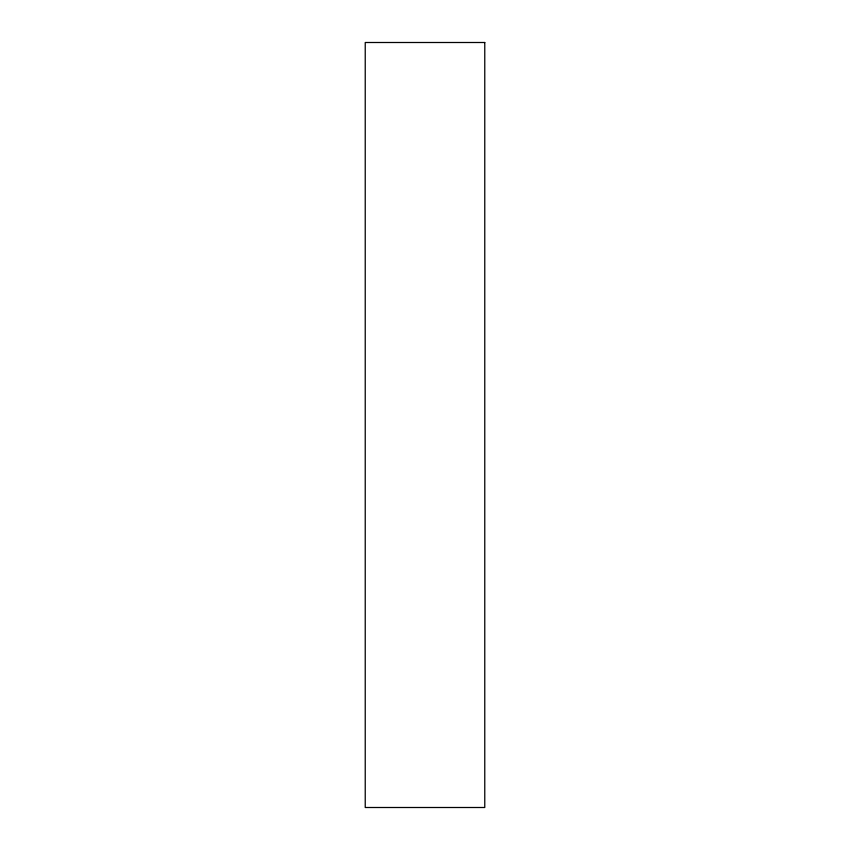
<?xml version="1.0" encoding="UTF-8"?>
<svg xmlns="http://www.w3.org/2000/svg" width="850" height="850" viewBox="0 0 850 850"><rect width="100%" height="100%" fill="white"/><g stroke="black" fill="none" stroke-linecap="round" stroke-linejoin="round"><path stroke-width="1.27" d="M484.766 42.5L365.234 42.5L365.234 807.5L484.766 807.5L484.766 42.5"/></g></svg>
